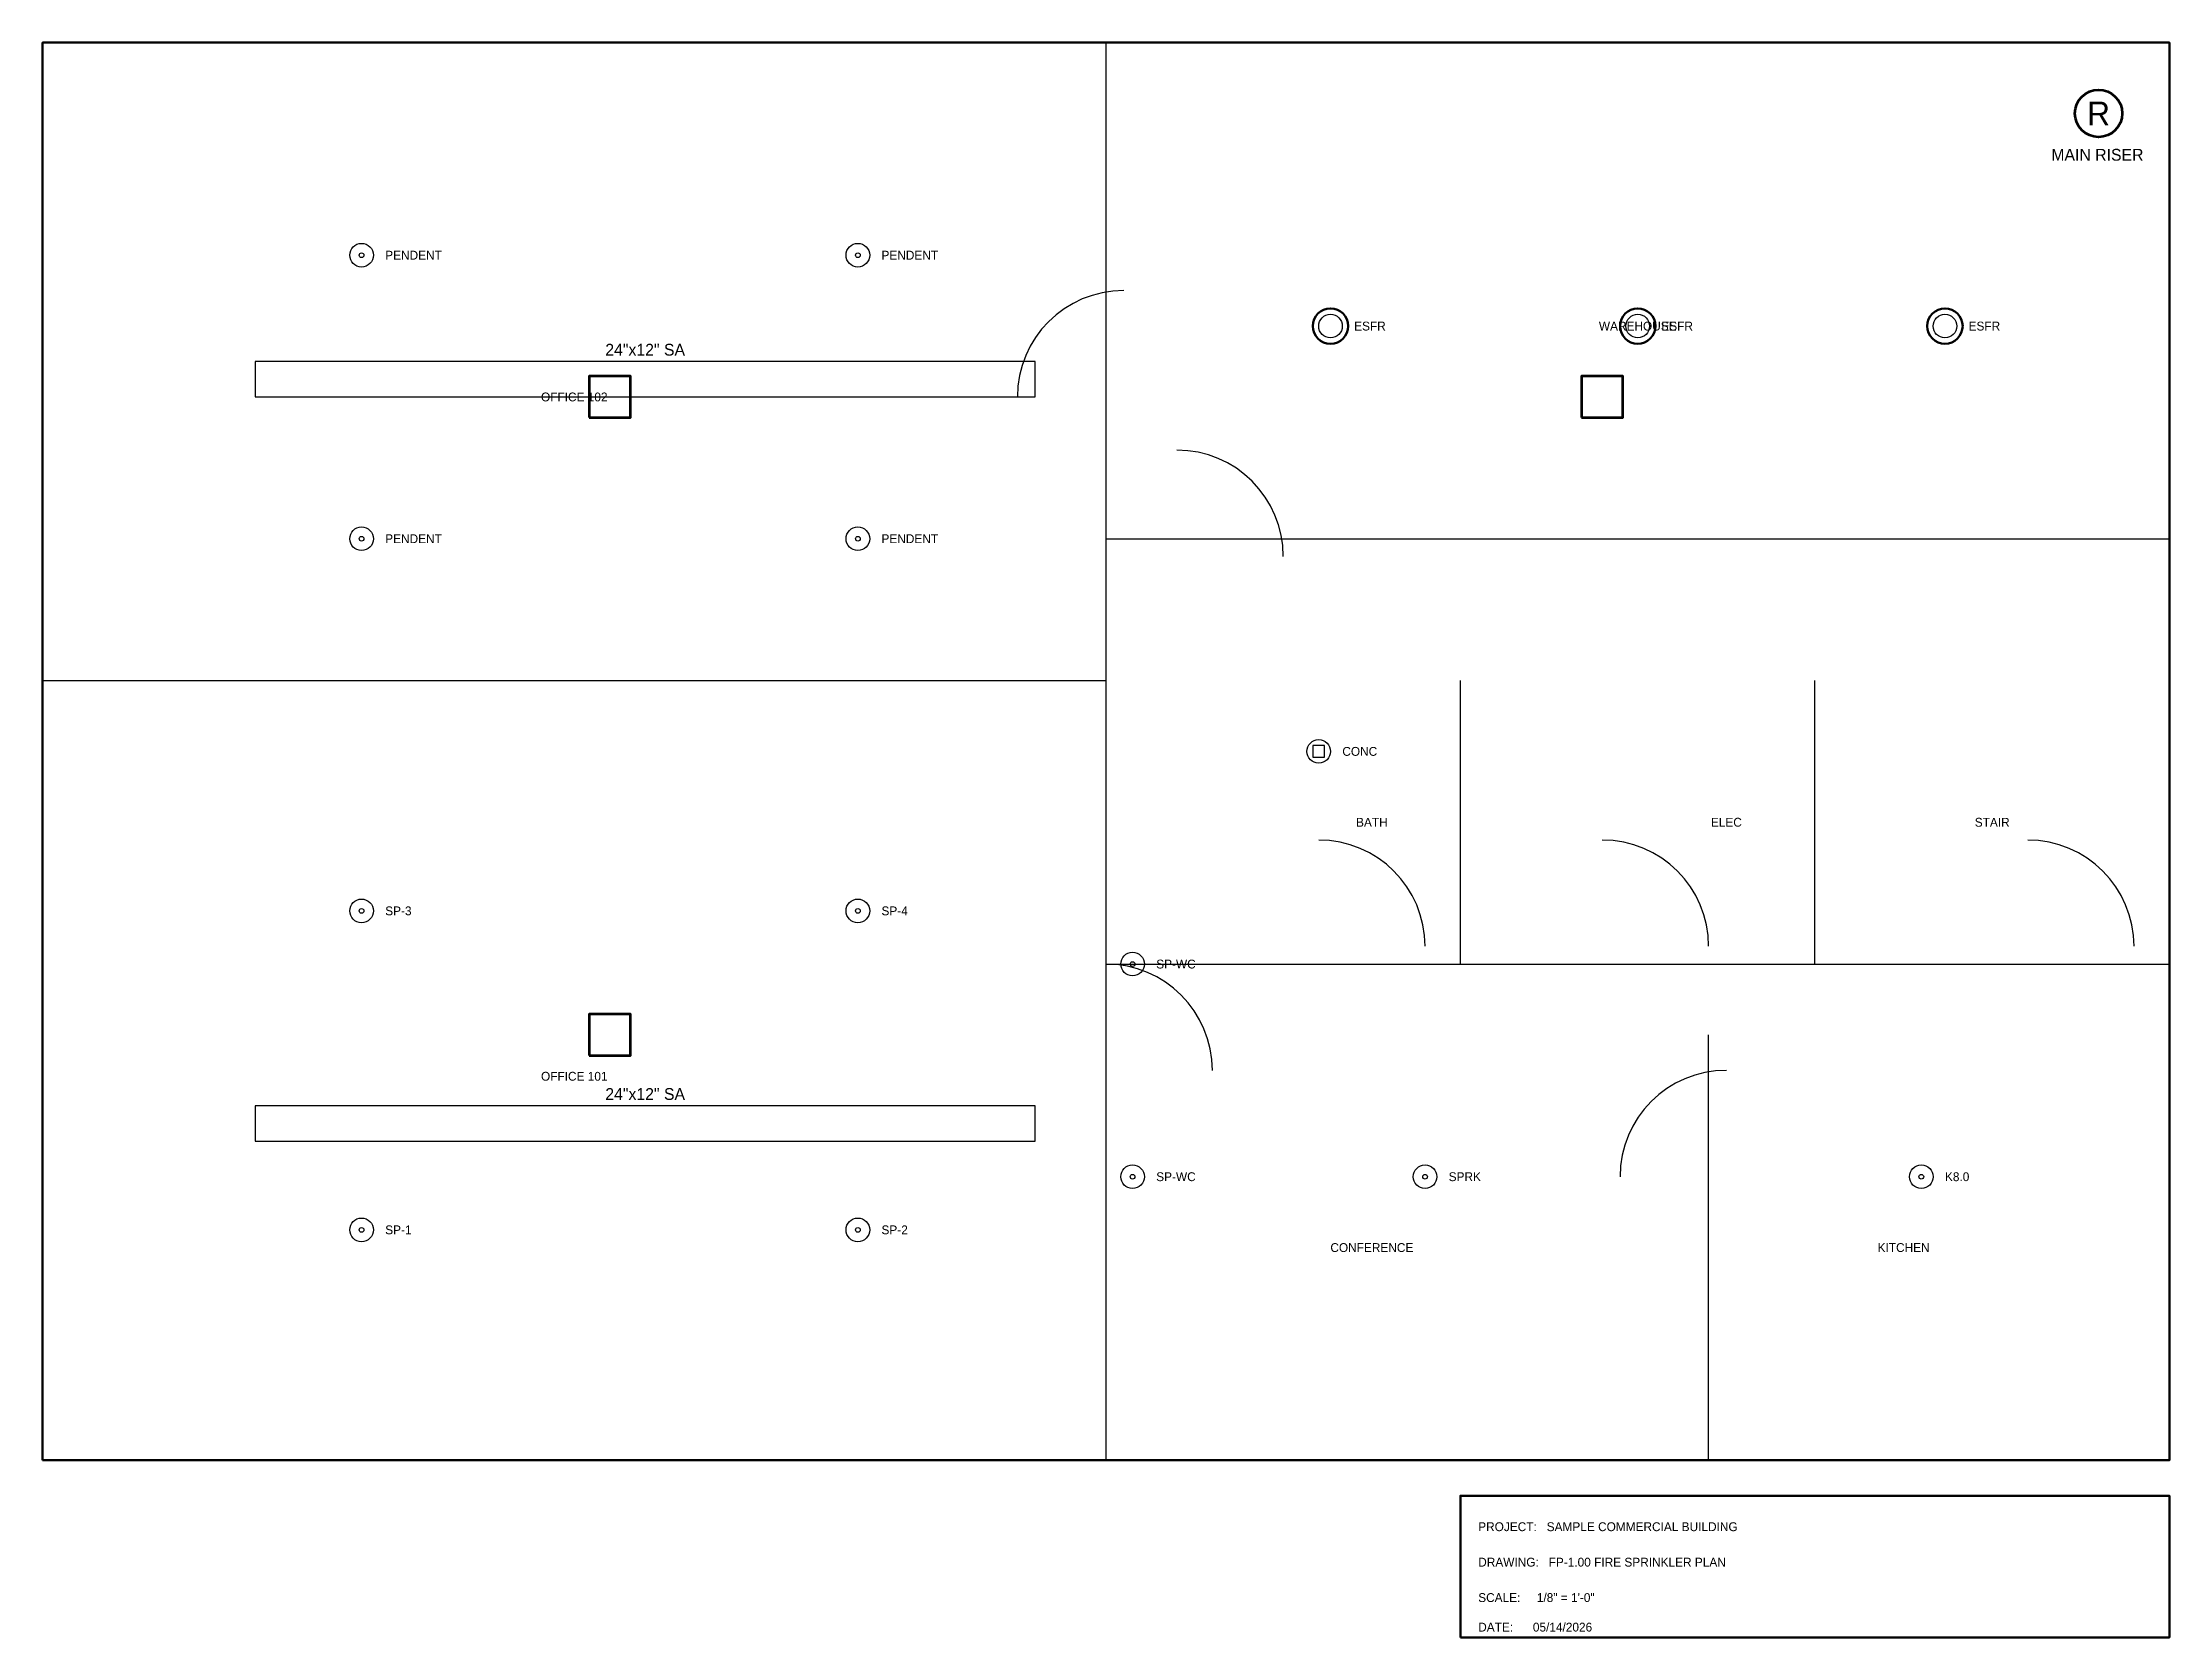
# Model space of a CAD drawing. Header units: inches. Extents: x 0 to 720, y -60 to 480.
import ezdxf
from ezdxf.enums import TextEntityAlignment as Align

# ---------------------------------------------------------------- set-up
doc = ezdxf.new("R2010")
doc.units = ezdxf.units.IN
doc.linetypes.add('DASHED', pattern=[1.524, 1.27, -0.254])
for name, color, linetype in [('A-DOOR', 5, 'Continuous'), ('A-WALL', 7, 'Continuous'), ('A-WALL-PRHT', 8, 'Continuous'), ('FP-NOTE', 250, 'Continuous'), ('FP-RISR', 13, 'Continuous'), ('FP-SPRK', 1, 'Continuous'), ('M-HVAC-DUCT', 30, 'Continuous'), ('S-BEAM', 9, 'Continuous'), ('S-COLS', 6, 'Continuous'), ('TITLEBLOCK', 7, 'Continuous')]:
    doc.layers.add(name, color=color, linetype=linetype)

msp = doc.modelspace()

# ---------------------------------------------------------------- linework, layer by layer
at = {"layer": 'A-DOOR'}
for centre, start, end in [((366, 360), 90, 180), ((384, 306), 0, 90), ((432, 174), 0, 90), ((528, 174), 0, 90), ((672, 174), 0, 90), ((360, 132), 0, 90), ((570, 96), 90, 180)]:
    msp.add_arc(centre, 36, start, end, dxfattribs=at)
at = {"layer": 'A-WALL', "lineweight": 50}
msp.add_lwpolyline([(0, 0), (720, 0), (720, 480), (0, 480), (0, 0)], close=True, dxfattribs=at)
at = {"layer": 'A-WALL-PRHT', "lineweight": 30}
for p, q in [((360, 0), (360, 480)), ((360, 312), (720, 312)), ((0, 264), (360, 264)), ((480, 168), (480, 264)), ((600, 168), (600, 264)), ((360, 168), (720, 168)), ((564, 0), (564, 144))]:
    msp.add_line(p, q, dxfattribs=at)
at = {"layer": 'FP-RISR', "lineweight": 70}
msp.add_circle((696, 456), 8, dxfattribs=at)
at = {"layer": 'FP-SPRK'}
msp.add_lwpolyline([(430, 238), (434, 238), (434, 242), (430, 242)], close=True, dxfattribs=at)
at = {"layer": 'FP-SPRK', "lineweight": 30}
for centre in [(108, 408), (276, 408), (436, 384), (540, 384), (644, 384), (108, 312), (276, 312), (432, 240), (108, 186), (276, 186), (369, 168), (369, 96), (468, 96), (636, 96), (108, 78), (276, 78)]:
    msp.add_circle(centre, 4, dxfattribs=at)
at = {"layer": 'FP-SPRK'}
for centre in [(108, 408), (276, 408), (108, 312), (276, 312), (108, 186), (276, 186), (369, 168), (369, 96), (468, 96), (636, 96), (108, 78), (276, 78)]:
    msp.add_circle(centre, 0.8, dxfattribs=at)
at = {"layer": 'FP-SPRK', "lineweight": 50}
for centre in [(436, 384), (540, 384), (644, 384)]:
    msp.add_circle(centre, 6, dxfattribs=at)
at = {"layer": 'M-HVAC-DUCT'}
for points in [[(72, 360), (336, 360), (336, 372), (72, 372)], [(72, 108), (336, 108), (336, 120), (72, 120)]]:
    msp.add_lwpolyline(points, close=True, dxfattribs=at)
at = {"layer": 'S-BEAM', "linetype": 'DASHED'}
for p, q in [((120, 360), (336, 360)), ((120, 108), (336, 108))]:
    msp.add_line(p, q, dxfattribs=at)
at = {"layer": 'S-COLS', "lineweight": 70}
for points in [[(185, 353), (199, 353), (199, 367), (185, 367)], [(521, 353), (535, 353), (535, 367), (521, 367)], [(185, 137), (199, 137), (199, 151), (185, 151)]]:
    msp.add_lwpolyline(points, close=True, dxfattribs=at)
at = {"layer": 'TITLEBLOCK', "lineweight": 50}
msp.add_lwpolyline([(480, -60), (720, -60), (720, -12), (480, -12)], close=True, dxfattribs=at)

# ---------------------------------------------------------------- texts
at = {"layer": 'A-WALL'}
for s, p in [('WAREHOUSE', (540, 384)), ('OFFICE 102', (180, 360)), ('BATH', (450, 216)), ('ELEC', (570, 216)), ('STAIR', (660, 216)), ('OFFICE 101', (180, 130)), ('CONFERENCE', (450, 72)), ('KITCHEN', (630, 72))]:
    msp.add_text(s, height=3, dxfattribs=at).set_placement(p, align=Align.MIDDLE_CENTER)
at = {"layer": 'FP-NOTE'}
for s, height, p in [('MAIN RISER', 4, (680, 440)), ('PENDENT', 3, (116, 406.5)), ('PENDENT', 3, (284, 406.5)), ('ESFR', 3, (444, 382.5)), ('ESFR', 3, (548, 382.5)), ('ESFR', 3, (652, 382.5)), ('PENDENT', 3, (116, 310.5)), ('PENDENT', 3, (284, 310.5)), ('CONC', 3, (440, 238.5)), ('SP-3', 3, (116, 184.5)), ('SP-4', 3, (284, 184.5)), ('SP-WC', 3, (377, 166.5)), ('SP-WC', 3, (377, 94.5)), ('SPRK', 3, (476, 94.5)), ('K8.0', 3, (644, 94.5)), ('SP-1', 3, (116, 76.5)), ('SP-2', 3, (284, 76.5))]:
    msp.add_text(s, height=height, dxfattribs=at).set_placement(p)
at = {"layer": 'FP-RISR'}
msp.add_text('R', height=8, dxfattribs=at).set_placement((696, 456), align=Align.MIDDLE_CENTER)
at = {"layer": 'M-HVAC-DUCT'}
for p in [(204, 376), (204, 124)]:
    msp.add_text('24"x12" SA', height=4, dxfattribs=at).set_placement(p, align=Align.MIDDLE_CENTER)
at = {"layer": 'TITLEBLOCK'}
for s, p in [('PROJECT:   SAMPLE COMMERCIAL BUILDING', (486, -24)), ('DRAWING:   FP-1.00 FIRE SPRINKLER PLAN', (486, -36)), ('SCALE:     1/8" = 1\'-0"', (486, -48)), ('DATE:      05/14/2026', (486, -58))]:
    msp.add_text(s, height=3, dxfattribs=at).set_placement(p)

doc.saveas('drawing.dxf')
